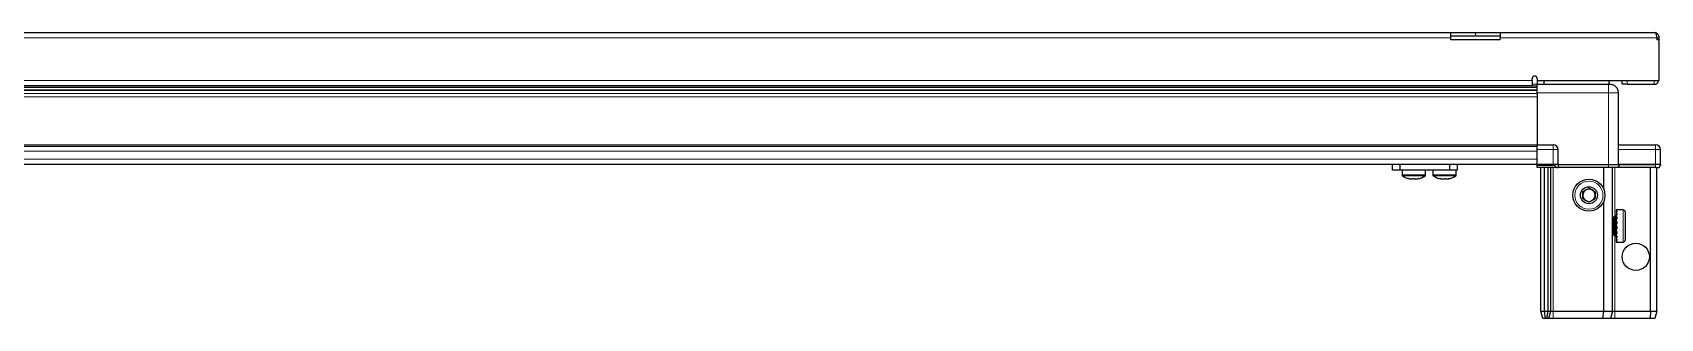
# Model space of a CAD drawing. Header units: millimetres. Extents: x 1256 to 5837, y -275 to 1864.
# Drawn here: x 2152 to 2812, y 822 to 938 of the extents above; entities that cross this region are included whole.
import ezdxf

# ---------------------------------------------------------------- set-up
doc = ezdxf.new("R2010")
doc.units = ezdxf.units.MM

msp = doc.modelspace()

# ---------------------------------------------------------------- linework, layer by layer
at = {"color": 7, "linetype": 'Continuous', "lineweight": 25}
for p, q in [((1497.49, 937.94), (2727.49, 937.94)), ((2727.49, 935.84), (2727.49, 937.94)), ((2727.49, 937.94), (2737.49, 937.94)), ((2737.49, 937.94), (2747.49, 937.94)), ((2747.49, 937.94), (2747.49, 935.84)), ((2747.49, 937.94), (2810.39, 937.94)), ((2737.49, 936.44), (2727.49, 936.44)), ((2727.49, 934.94), (2727.49, 935.84)), ((2747.49, 934.94), (2727.49, 934.94)), ((2747.49, 936.44), (2737.49, 936.44)), ((2747.49, 934.94), (2747.49, 935.84)), ((2810.99, 935.84), (2810.99, 934.94)), ((2810.99, 935.84), (2811.99, 935.84)), ((2811.99, 934.94), (2810.99, 934.94)), ((2811.99, 934.94), (2811.99, 935.84)), ((2811.99, 918.44), (2811.99, 934.94)), ((2760.49, 918.54), (2760.49, 919.29)), ((2760.49, 918.54), (2760.49, 916.44)), ((2762.49, 919.29), (2762.49, 918.44)), ((2762.49, 918.44), (2811.99, 918.44)), ((2762.49, 918.44), (2762.49, 916.94)), ((2765.24, 918.44), (2765.24, 916.94)), ((2791.74, 916.94), (2791.74, 918.44)), ((2796.99, 916.94), (2796.99, 918.44)), ((2762.49, 914.49), (1462.49, 914.49)), ((2762.49, 914.46), (1462.49, 914.46)), ((1488.61, 916.29), (2736.37, 916.29)), ((2124.99, 916.44), (2760.49, 916.44)), ((2730.99, 916.44), (2730.99, 916.29)), ((2731.1, 916.44), (2731.1, 916.29)), ((2731.28, 916.44), (2731.28, 916.29)), ((2731.79, 916.44), (2731.79, 916.29)), ((2732.18, 916.44), (2732.18, 916.29)), ((2733.04, 916.44), (2733.04, 916.29)), ((2733.6, 916.44), (2733.6, 916.29)), ((2734.72, 916.44), (2734.72, 916.29)), ((2735.4, 916.44), (2735.4, 916.29)), ((2736.37, 916.29), (2736.67, 916.29)), ((2736.67, 916.44), (2736.67, 916.29)), ((2736.67, 916.29), (2737.41, 916.29)), ((2736.67, 916.29), (2736.67, 916.29)), ((2736.93, 916.44), (2736.93, 916.29)), ((2737.41, 916.44), (2737.41, 916.29)), ((2737.41, 916.29), (2738.7, 916.29)), ((2738.61, 916.29), (2762.49, 916.29)), ((2738.7, 916.44), (2738.7, 916.29)), ((2738.79, 916.44), (2738.79, 916.29)), ((2739.42, 916.44), (2739.42, 916.29)), ((2740.62, 916.44), (2740.62, 916.29)), ((2741.24, 916.44), (2741.24, 916.29)), ((2742.22, 916.44), (2742.22, 916.29)), ((2742.7, 916.44), (2742.7, 916.29)), ((2743.37, 916.44), (2743.37, 916.29)), ((2743.64, 916.44), (2743.64, 916.29)), ((2743.94, 916.44), (2743.94, 916.29)), ((2743.99, 916.29), (2743.99, 916.44)), ((2743.99, 916.44), (2743.99, 916.29)), ((2762.49, 916.94), (2791.49, 916.94)), ((2762.49, 913.44), (2762.49, 892.44)), ((2795.49, 884.44), (2795.49, 913.44)), ((2798.99, 916.94), (2796.99, 916.94)), ((2798.99, 916.94), (2809.89, 916.94)), ((2122.49, 891.79), (2762.49, 891.79)), ((2762.49, 892.44), (2768.99, 892.44)), ((2762.49, 890.44), (2762.49, 892.44)), ((2795.49, 892.44), (2810.49, 892.44)), ((2762.49, 884.44), (2762.49, 890.44)), ((2770.99, 884.44), (2770.99, 890.44)), ((2812.49, 884.44), (2812.49, 890.44)), ((2122.49, 884.59), (2762.49, 884.59)), ((2703.84, 882.09), (2703.84, 884.59)), ((2706.84, 882.09), (2703.84, 882.09)), ((2706.84, 884.59), (2706.84, 882.09)), ((2727.04, 882.09), (2706.84, 882.09)), ((2707.69, 882.09), (2707.69, 880.18)), ((2717.19, 880.18), (2717.19, 882.09)), ((2717.24, 880.18), (2717.24, 882.09)), ((2720.19, 882.09), (2720.19, 880.18)), ((2727.04, 882.09), (2727.04, 884.59)), ((2730.04, 882.09), (2727.04, 882.09)), ((2729.69, 880.18), (2729.69, 882.09)), ((2730.04, 884.59), (2730.04, 882.09)), ((2762.49, 884.44), (2768.99, 884.44)), ((2762.49, 884.44), (2762.49, 884.1)), ((2762.49, 884.44), (2762.49, 884.44)), ((2768.99, 884.44), (2762.49, 884.44)), ((2762.49, 883.24), (2762.49, 884.1)), ((2762.49, 884.1), (2762.49, 884.1)), ((2762.49, 884.1), (2768.99, 884.1)), ((2770.31, 883.24), (2762.49, 883.24)), ((2763.99, 824.94), (2763.99, 883.24)), ((2765.49, 824.94), (2765.49, 883.24)), ((2766.99, 824.94), (2766.99, 883.24)), ((2767.99, 824.94), (2767.99, 883.24)), ((2770.99, 884.44), (2768.99, 884.44)), ((2770.31, 883.24), (2770.99, 883.24)), ((2770.99, 884.44), (2770.99, 883.24)), ((2770.99, 884.44), (2771.19, 884.44)), ((2771.19, 883.24), (2770.99, 883.24)), ((2771.19, 884.44), (2791.49, 884.44)), ((2791.49, 883.24), (2771.19, 883.24)), ((2789.49, 874.44), (2789.49, 883.24)), ((2791.49, 884.44), (2795.49, 884.44)), ((2795.49, 883.24), (2791.49, 883.24)), ((2792.99, 824.94), (2792.99, 883.24)), ((2795.49, 884.44), (2795.49, 883.24)), ((2795.49, 884.44), (2795.69, 884.44)), ((2795.69, 883.24), (2795.49, 883.24)), ((2795.69, 884.44), (2810.49, 884.44)), ((2810.49, 884.44), (2795.69, 884.44)), ((2810.49, 883.24), (2795.69, 883.24)), ((2808.49, 824.94), (2808.49, 883.24)), ((2812.49, 884.44), (2810.49, 884.44)), ((2810.49, 883.24), (2811.99, 883.24)), ((2810.99, 824.94), (2810.99, 883.24)), ((2811.99, 883.24), (2812.49, 884.1)), ((2812.49, 884.44), (2812.49, 884.1)), ((2789.49, 824.94), (2789.49, 869.44)), ((2797.39, 865.94), (2794.49, 865.94)), ((2794.49, 865.94), (2794.49, 865.93)), ((2794.99, 865.93), (2794.49, 865.93)), ((2794.49, 865.93), (2794.49, 865.85)), ((2794.49, 865.85), (2794.49, 865.5)), ((2794.99, 865.85), (2794.49, 865.85)), ((2794.99, 865.5), (2794.49, 865.5)), ((2794.49, 865.5), (2794.49, 865.2)), ((2794.49, 865.2), (2794.49, 864.48)), ((2794.99, 865.2), (2794.49, 865.2)), ((2794.99, 865.85), (2794.99, 865.93)), ((2794.99, 865.2), (2794.99, 865.5)), ((2798.19, 865.14), (2798.19, 863.65)), ((2793.02, 863.44), (2792.99, 863.44)), ((2793.5, 862.75), (2793.02, 863.44)), ((2793.02, 863.44), (2793.02, 862.39)), ((2793.02, 862.39), (2793.02, 855.44)), ((2793.99, 863.44), (2793.5, 862.75)), ((2793.5, 862.75), (2793.5, 861.88)), ((2793.5, 861.88), (2793.5, 856.13)), ((2793.99, 863.44), (2793.99, 862.39)), ((2793.99, 862.39), (2793.99, 855.44)), ((2794.49, 863.84), (2794.39, 863.84)), ((2794.39, 863.84), (2794.39, 855.04)), ((2794.99, 864.48), (2794.49, 864.48)), ((2794.49, 864.48), (2794.49, 863.99)), ((2794.49, 863.99), (2794.49, 862.97)), ((2794.99, 863.99), (2794.49, 863.99)), ((2794.99, 862.97), (2794.49, 862.97)), ((2794.49, 862.97), (2794.49, 862.33)), ((2794.49, 862.33), (2794.49, 861.11)), ((2794.99, 862.33), (2794.49, 862.33)), ((2794.99, 861.11), (2794.49, 861.11)), ((2794.49, 861.11), (2794.49, 860.57)), ((2794.99, 860.57), (2794.49, 860.57)), ((2794.49, 860.39), (2794.49, 859.09)), ((2794.99, 860.39), (2794.49, 860.39)), ((2794.99, 859.09), (2794.49, 859.09)), ((2794.99, 858.7), (2794.49, 858.7)), ((2794.49, 858.7), (2794.49, 858.35)), ((2794.99, 858.35), (2794.49, 858.35)), ((2794.49, 858.35), (2794.49, 857.1)), ((2794.99, 863.99), (2794.99, 864.48)), ((2794.99, 862.33), (2794.99, 862.97)), ((2794.99, 860.39), (2794.99, 861.11)), ((2794.99, 858.35), (2794.99, 859.09)), ((2798.19, 863.65), (2798.19, 853.74)), ((2792.99, 855.44), (2793.02, 855.44)), ((2793.02, 855.44), (2793.5, 856.13)), ((2793.5, 856.13), (2793.99, 855.44)), ((2794.39, 855.04), (2794.49, 855.04)), ((2794.99, 857.1), (2794.49, 857.1)), ((2794.49, 857.1), (2794.49, 856.43)), ((2794.49, 856.43), (2794.49, 855.34)), ((2794.99, 856.43), (2794.49, 856.43)), ((2794.99, 855.34), (2794.49, 855.34)), ((2794.49, 855.34), (2794.49, 854.79)), ((2794.49, 854.79), (2794.49, 853.98)), ((2794.99, 854.79), (2794.49, 854.79)), ((2794.99, 853.98), (2794.49, 853.98)), ((2794.49, 853.98), (2794.49, 853.62)), ((2794.49, 853.62), (2794.49, 853.16)), ((2794.99, 853.62), (2794.49, 853.62)), ((2794.99, 853.16), (2794.49, 853.16)), ((2794.49, 853.16), (2794.49, 853.01)), ((2794.49, 853.01), (2794.49, 852.94)), ((2794.99, 853.01), (2794.49, 853.01)), ((2794.49, 852.94), (2797.39, 852.94)), ((2794.99, 856.43), (2794.99, 857.1)), ((2794.99, 854.79), (2794.99, 855.34)), ((2794.99, 853.62), (2794.99, 853.98)), ((2794.99, 853.01), (2794.99, 853.16)), ((2763.99, 824.94), (2765.49, 824.94)), ((2764.79, 821.94), (2763.99, 824.94)), ((2765.94, 821.94), (2764.79, 821.94)), ((2765.49, 824.94), (2766.99, 824.94)), ((2765.94, 821.94), (2765.49, 824.94)), ((2766.44, 821.94), (2765.94, 821.94)), ((2766.44, 821.94), (2766.99, 824.94)), ((2767.18, 821.94), (2766.44, 821.94)), ((2766.99, 824.94), (2767.99, 824.94)), ((2767.18, 821.94), (2767.99, 824.94)), ((2768.99, 821.94), (2767.18, 821.94)), ((2767.99, 824.94), (2768.99, 824.94)), ((2768.99, 824.94), (2789.49, 824.94)), ((2789.16, 821.94), (2768.99, 821.94)), ((2789.16, 821.94), (2789.49, 824.94)), ((2792.18, 821.94), (2789.16, 821.94)), ((2789.49, 824.94), (2792.99, 824.94)), ((2792.99, 824.94), (2792.18, 821.94)), ((2793.99, 821.94), (2792.18, 821.94)), ((2792.99, 824.94), (2793.99, 824.94)), ((2793.99, 824.94), (2808.49, 824.94)), ((2808.33, 821.94), (2793.99, 821.94)), ((2808.49, 824.94), (2808.33, 821.94)), ((2810.18, 821.94), (2808.33, 821.94)), ((2808.49, 824.94), (2810.99, 824.94)), ((2810.99, 824.94), (2810.18, 821.94))]:
    msp.add_line(p, q, dxfattribs=at)
at = {"color": 8, "linetype": 'Continuous', "lineweight": 18}
for p, q in [((2737.49, 937.94), (2737.49, 936.44)), ((2727.49, 935.84), (1497.49, 935.84)), ((2810.99, 935.84), (2747.49, 935.84)), ((2124.99, 918.54), (2760.49, 918.54)), ((2798.99, 918.44), (2798.99, 916.94)), ((2809.89, 918.44), (2809.89, 916.94)), ((2762.49, 915.7), (1462.49, 915.7)), ((1462.49, 913.25), (2762.49, 913.25)), ((2762.49, 911.84), (1462.49, 911.84)), ((2760.49, 916.94), (2762.49, 916.94)), ((2791.49, 913.44), (2762.49, 913.44)), ((2791.49, 884.44), (2791.49, 913.44)), ((2122.49, 892.44), (2762.49, 892.44)), ((2768.99, 890.44), (2768.99, 892.44)), ((2810.49, 892.44), (2810.49, 890.44)), ((2122.49, 889.79), (2762.49, 889.79)), ((2122.49, 886.59), (2762.49, 886.59)), ((2768.99, 890.44), (2762.49, 890.44)), ((2768.99, 884.44), (2768.99, 890.44)), ((2770.99, 890.44), (2768.99, 890.44)), ((2810.49, 890.44), (2795.49, 890.44)), ((2810.49, 884.44), (2810.49, 890.44)), ((2812.49, 890.44), (2810.49, 890.44)), ((2709.9, 880.18), (2707.69, 880.18)), ((2710, 879.81), (2707.88, 879.81)), ((2717.19, 880.18), (2709.9, 880.18)), ((2716.99, 879.81), (2710, 879.81)), ((2717.04, 879.81), (2716.99, 879.81)), ((2717.24, 880.18), (2717.19, 880.18)), ((2727.69, 880.18), (2720.19, 880.18)), ((2727.58, 879.81), (2720.38, 879.81)), ((2729.49, 879.81), (2727.58, 879.81)), ((2729.69, 880.18), (2727.69, 880.18)), ((2762.49, 884.44), (2762.49, 884.1)), ((2768.99, 884.44), (2768.99, 884.1)), ((2768.99, 824.94), (2768.99, 883.24)), ((2771.19, 884.44), (2771.19, 883.24)), ((2791.49, 884.44), (2791.49, 883.24)), ((2793.99, 863.44), (2793.99, 883.24)), ((2795.69, 884.44), (2795.69, 883.24)), ((2810.49, 884.44), (2810.49, 883.24)), ((2797.39, 865.94), (2797.39, 864.24)), ((2797.39, 864.24), (2797.39, 852.94)), ((2793.99, 824.94), (2793.99, 855.44)), ((2768.99, 821.94), (2768.99, 824.94)), ((2793.99, 824.94), (2793.99, 821.94))]:
    msp.add_line(p, q, dxfattribs=at)
at = {"color": 7, "linetype": 'Continuous', "lineweight": 25}
for centre, radius in [((2783.49, 871.94), 6.5), ((2783.49, 871.94), 3.46), ((2802.49, 846.94), 5.5)]:
    msp.add_circle(centre, radius, dxfattribs=at)
at = {"color": 8, "linetype": 'Continuous', "lineweight": 18}
msp.add_circle((2783.49, 871.94), 5.7, dxfattribs=at)
at = {"color": 7, "linetype": 'Continuous', "lineweight": 25}
for centre, radius, start, end in [((2761.49, 919.29), 1, 0, 180), ((2809.89, 919.04), 2.1, 270, 343.39845), ((2768.99, 890.44), 2, 0, 90), ((2810.49, 890.44), 2, 0, 90), ((2708.14, 880.18), 0.45, 180, 235.28209), ((2712.44, 886.39), 8, 235.28209, 259.05401), ((2712.44, 886.39), 8, 280.84597, 304.71791), ((2712.49, 886.39), 8, 280.92113, 304.71791), ((2716.74, 880.18), 0.45, 304.71791, 0), ((2716.79, 880.18), 0.45, 304.71791, 0), ((2720.64, 880.18), 0.45, 180, 235.28209), ((2724.94, 886.39), 8, 235.28209, 258.92302), ((2724.94, 886.39), 8, 280.93918, 304.71791), ((2729.24, 880.18), 0.45, 304.71791, 0), ((2783.49, 871.94), 2.5, 118.29497, 178.29497), ((2783.49, 871.94), 2.5, 178.29497, 238.29497), ((2783.49, 871.94), 2.5, 58.29497, 118.29497), ((2783.49, 871.94), 2.5, 298.29497, 358.29497), ((2783.49, 871.94), 2.5, 358.29497, 58.29497), ((2783.49, 871.94), 2.5, 238.29497, 298.29497), ((2797.39, 865.14), 0.8, 360, 90), ((2793.99, 863.84), 0.4, 270, 360), ((2793.99, 855.04), 0.4, 0, 90), ((2797.39, 853.74), 0.8, 270, 0)]:
    msp.add_arc(centre, radius, start, end, dxfattribs=at)
msp.add_ellipse((2768.99, 880.64), major_axis=(0, 3.46), ratio=0.57735, start_param=5.560451, end_param=6.283185, dxfattribs=at)
for points, knots in [([(2811.99, 935.84), (2811.96, 936.09), (2811.91, 936.58), (2811.52, 937.22), (2810.96, 937.7), (2810.5, 937.84), (2810.26, 937.9)], [0, 0, 0, 0, 0.260161, 0.506776, 0.753388, 1, 1, 1, 1]), ([(2810.39, 937.94), (2810.43, 937.91), (2810.52, 937.86), (2810.66, 937.46), (2810.79, 936.91), (2810.9, 936.33), (2810.97, 935.96), (2810.99, 935.84)], [0, 0, 0, 0, 0.230255, 0.448522, 0.666786, 0.88505, 1, 1, 1, 1]), ([(2762.49, 913.44), (2762.49, 913.83), (2762.49, 914.62), (2762.49, 915.67), (2762.49, 916.46), (2762.49, 916.88), (2762.49, 916.92), (2762.49, 916.94)], [0, 0, 0, 0, 0.214694, 0.429388, 0.644082, 0.858775, 1, 1, 1, 1]), ([(2791.49, 916.94), (2791.55, 916.94), (2791.69, 916.94), (2791.85, 916.94), (2791.97, 916.94), (2791.98, 916.94), (2791.99, 916.94)], [0, 0, 0, 0, 0.2493943, 0.5003335, 0.7501667, 1, 1, 1, 1]), ([(2795.49, 913.44), (2795.44, 913.88), (2795.37, 914.55), (2794.93, 915.37), (2794.48, 915.93), (2793.92, 916.38), (2793.11, 916.82), (2792.43, 916.89), (2791.99, 916.94)], [0, 0, 0, 0, 0.239457, 0.368361, 0.5, 0.631639, 0.760543, 1, 1, 1, 1]), ([(2710.92, 878.53), (2710.91, 878.53), (2710.88, 878.54), (2710.67, 878.6), (2710.51, 878.67), (2710.45, 878.7), (2710.44, 878.71), (2710.44, 878.71), (2710.45, 878.71), (2710.47, 878.71), (2710.52, 878.7), (2710.74, 878.65), (2711.07, 878.58), (2711.45, 878.53), (2711.73, 878.52), (2711.99, 878.56), (2712.13, 878.63), (2712.26, 878.69), (2712.31, 878.71), (2712.33, 878.71), (2712.35, 878.71), (2712.38, 878.71), (2712.42, 878.7), (2712.54, 878.65), (2712.7, 878.58), (2712.95, 878.53), (2713.31, 878.53), (2713.68, 878.57), (2714.01, 878.64), (2714.24, 878.69), (2714.32, 878.71), (2714.34, 878.71), (2714.35, 878.71), (2714.35, 878.71), (2714.33, 878.69), (2714.17, 878.61), (2713.93, 878.53), (2713.94, 878.53), (2713.95, 878.53)], [0, 0, 0, 0, 0.0245191, 0.1059739, 0.1338421, 0.1478185, 0.1535531, 0.1564027, 0.1592796, 0.1617801, 0.1664773, 0.1816483, 0.2541107, 0.3009981, 0.3355791, 0.3791917, 0.4620214, 0.4826759, 0.486455, 0.4902707, 0.4928167, 0.4953568, 0.4997844, 0.513427, 0.5769545, 0.6409725, 0.679017, 0.7313711, 0.7890832, 0.8180386, 0.8216661, 0.824546, 0.8274502, 0.8308045, 0.8371581, 0.8638539, 0.9698659, 1, 1, 1, 1]), ([(2723.41, 878.54), (2723.42, 878.53), (2723.47, 878.52), (2723.42, 878.55), (2723.3, 878.59), (2723.19, 878.64), (2723.14, 878.67), (2723.11, 878.69), (2723.09, 878.7), (2723.09, 878.71), (2723.1, 878.71), (2723.1, 878.71), (2723.11, 878.71)], [0, 0, 0, 0, 0.117513, 0.3191822, 0.6555874, 0.7806573, 0.8588867, 0.9097918, 0.9600554, 0.9795862, 0.9947917, 1, 1, 1, 1]), ([(2723.11, 878.71), (2723.11, 878.71), (2723.12, 878.71), (2723.16, 878.7), (2723.32, 878.67), (2723.61, 878.6), (2723.96, 878.55), (2724.29, 878.52), (2724.62, 878.54), (2724.83, 878.6), (2724.99, 878.67), (2725.07, 878.7), (2725.11, 878.71), (2725.14, 878.71), (2725.16, 878.71), (2725.18, 878.71), (2725.22, 878.7), (2725.33, 878.65), (2725.44, 878.58), (2725.64, 878.53), (2725.89, 878.52), (2726.28, 878.56), (2726.63, 878.63), (2726.9, 878.69), (2726.96, 878.71), (2726.98, 878.71), (2726.99, 878.71), (2726.99, 878.71), (2726.98, 878.7), (2726.88, 878.65), (2726.66, 878.58), (2726.45, 878.53), (2726.44, 878.53), (2726.44, 878.53)], [0, 0, 0, 0, 0.0033506, 0.0080628, 0.021119, 0.0794763, 0.1490118, 0.1929925, 0.2373326, 0.3338878, 0.3669223, 0.3834897, 0.3902874, 0.3936653, 0.3970754, 0.4000395, 0.4056074, 0.423591, 0.5094867, 0.5650663, 0.606058, 0.6577556, 0.7559406, 0.7804241, 0.7849037, 0.7894268, 0.7924448, 0.7954558, 0.8007042, 0.816876, 0.8921804, 0.9680663, 1, 1, 1, 1]), ([(2780.95, 870.57), (2780.96, 871.08), (2780.99, 872.05), (2781.02, 873.01), (2781.03, 873.45)], [0, 0, 0, 0, 0.534686, 1, 1, 1, 1]), ([(2781.03, 873.45), (2781.49, 873.7), (2782.34, 874.16), (2783.18, 874.61), (2783.57, 874.82)], [0, 0, 0, 0, 0.534686, 1, 1, 1, 1]), ([(2783.57, 874.82), (2783.68, 874.76), (2784.19, 874.44), (2785.04, 873.92), (2785.74, 873.49), (2786.03, 873.3)], [0, 0, 0, 0, 0.1331247, 0.6370994, 1, 1, 1, 1]), ([(2786.03, 873.3), (2786.01, 872.79), (2785.99, 871.82), (2785.96, 870.87), (2785.94, 870.42)], [0, 0, 0, 0, 0.534686, 1, 1, 1, 1]), ([(2783.4, 869.05), (2783.11, 869.23), (2782.41, 869.66), (2781.56, 870.19), (2781.05, 870.5), (2780.95, 870.57)], [0, 0, 0, 0, 0.362901, 0.866875, 1, 1, 1, 1]), ([(2785.94, 870.42), (2785.49, 870.17), (2784.64, 869.72), (2783.8, 869.26), (2783.4, 869.05)], [0, 0, 0, 0, 0.534686, 1, 1, 1, 1])]:
    msp.add_open_spline(points, degree=3, knots=knots, dxfattribs=at)
at = {"color": 8, "linetype": 'Continuous', "lineweight": 18}
msp.add_open_spline([(2791.49, 913.44), (2791.49, 913.88), (2791.49, 914.55), (2791.49, 915.37), (2791.49, 915.93), (2791.49, 916.38), (2791.49, 916.82), (2791.49, 916.89), (2791.49, 916.94)], degree=3, knots=[0, 0, 0, 0, 0.2394568, 0.3683607, 0.5, 0.6316393, 0.7605432, 1, 1, 1, 1], dxfattribs=at)
msp.add_open_spline([(2795.49, 913.44), (2795.43, 913.44), (2795.31, 913.44), (2794.38, 913.44), (2793.06, 913.44), (2792.01, 913.44), (2791.49, 913.44)], degree=3, dxfattribs=at)

doc.saveas('drawing.dxf')
